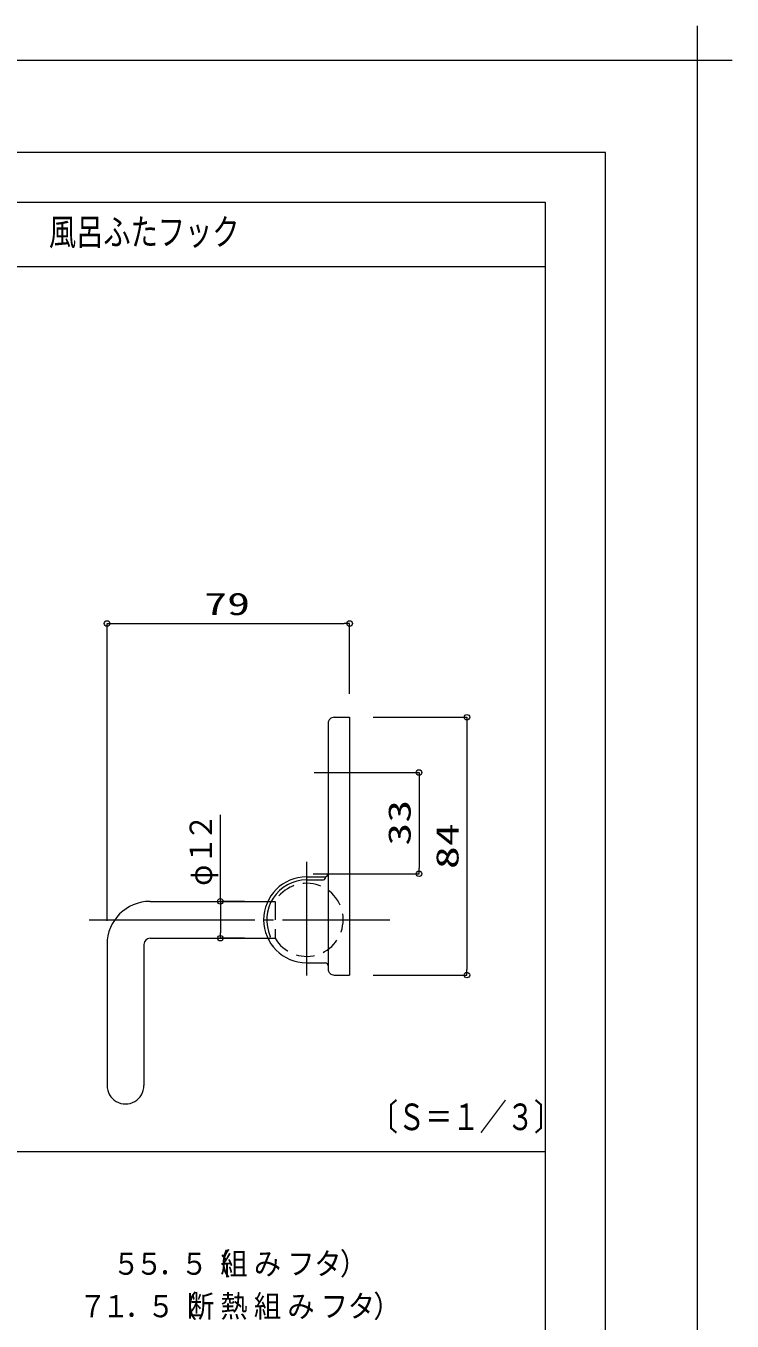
# Model space of a CAD drawing. Units: millimetres on the paper, with parts at other scales. Extents: x -305 to 305, y -152 to 152.
# Drawn here: x 46.1 to 122.7, y 11.6 to 152.3 of the extents above; entities that cross this region are included whole.
import ezdxf
from ezdxf.enums import TextEntityAlignment as Align

# ---------------------------------------------------------------- set-up
doc = ezdxf.new("R2010")
doc.units = ezdxf.units.MM
doc.linetypes.add('DASHED2', pattern=[3, 2, -1])
doc.linetypes.add('LONG_CHAIN', pattern=[21, 18, -1, 1, -1])
for name, color, linetype, lineweight in [('0-0_0', 7, 'Continuous', 9), ('0-2_VIEW0005', 7, 'Continuous', 9), ('0-5_1図面枠', 7, 'Continuous', 9), ('0-6_図面枠', 3, 'Continuous', 9), ('0-7_DEFPOINTS', 7, 'Continuous', 9)]:
    doc.layers.add(name, color=color, linetype=linetype, lineweight=lineweight)
doc.styles.add('ＭＳ ゴシック', font='')
doc.styles.get('ＭＳ ゴシック').set_extended_font_data('MS Gothic')

# ---------------------------------------------------------------- blocks, each defined once
blk = doc.blocks.new('_ORIGIN')
at = {"layer": '0-0_0'}
blk.add_line((0, 0), (-1, 0), dxfattribs=at)
blk.add_circle((0, 0), 0.5, dxfattribs=at)
blk = doc.blocks.new('グループ-6')
at = {"layer": '0-5_1図面枠'}
for p, q in [((4200, 2895), (4200, 3045)), ((4275, 2970), (4125, 2970))]:
    blk.add_line(p, q, dxfattribs=at)

msp = doc.modelspace()

# ---------------------------------------------------------------- linework, layer by layer
at = {"layer": '0-0_0', "color": 4}
for p, q in [((-215.171, 133.117), (102.444, 133.117)), ((102.444, 133.117), (102.444, -121.19)), ((-267.171, 126.117), (102.444, 126.117)), ((-267.171, 29.993), (102.444, 29.993))]:
    msp.add_line(p, q, dxfattribs=at)
at = {"layer": '0-2_VIEW0005'}
for p, q in [((54.877, 55.038), (54.877, 87.351)), ((55.477, 87.351), (80.61, 87.351)), ((81.21, 79.705), (81.21, 87.351)), ((78.877, 76.498), (78.877, 49.831)), ((79.543, 77.165), (81.21, 77.165)), ((81.21, 77.165), (81.21, 49.165)), ((83.75, 77.165), (93.944, 77.165)), ((93.944, 76.565), (93.944, 49.765)), ((88.745, 70.565), (88.745, 60.765)), ((67.178, 57.165), (67.178, 66.56)), ((76.543, 59.831), (78.543, 59.831)), ((76.543, 59.498), (78.377, 59.498)), ((78.543, 59.831), (78.543, 59.665)), ((69.787, 57.165), (67.178, 57.165)), ((67.178, 56.565), (67.178, 53.765)), ((69.787, 53.165), (67.178, 53.165)), ((72.343, 53.131), (72.449, 53.131)), ((76.543, 50.498), (78.543, 50.498)), ((79.543, 49.165), (81.21, 49.165)), ((83.75, 49.165), (93.944, 49.165))]:
    msp.add_line(p, q, dxfattribs=at)
at = {"layer": '0-2_VIEW0005', "linetype": 'LONG_CHAIN'}
for p, q in [((77.367, 71.165), (88.744, 71.165)), ((76.543, 61.467), (76.543, 49.1)), ((77.259, 60.165), (88.744, 60.165)), ((52.935, 55.165), (85.585, 55.165))]:
    msp.add_line(p, q, dxfattribs=at)
at = {"layer": '0-2_VIEW0005', "color": 2}
for p, q in [((59.543, 57.165), (72.327, 57.165)), ((54.877, 52.498), (54.877, 37.165)), ((58.877, 52.498), (58.877, 37.165)), ((59.543, 53.165), (72.327, 53.165))]:
    msp.add_line(p, q, dxfattribs=at)
at = {"layer": '0-2_VIEW0005', "color": 2, "linetype": 'DASHED2'}
msp.add_line((72.327, 53.165), (73.118, 53.165), dxfattribs=at)
msp.add_lwpolyline([(72.327, 57.165), (73.118, 57.165), (73.118, 53.165)], dxfattribs=at)
at = {"layer": '0-2_VIEW0005'}
for centre, radius, start, end in [((79.543, 76.498), 0.667, 90, 180.00001), ((76.543, 55.165), 4.667, 90, 270), ((76.543, 55.165), 4.333, 90, 204.50765), ((78.377, 59.665), 0.167, 270, 0), ((78.543, 60.165), 0.333, 270, 0), ((72.449, 53.298), 0.167, 270, 24.50765), ((78.543, 50.165), 0.333, 0, 90), ((79.543, 49.831), 0.667, 179.99999, 270)]:
    msp.add_arc(centre, radius, start, end, dxfattribs=at)
at = {"layer": '0-2_VIEW0005', "color": 2, "linetype": 'DASHED2'}
msp.add_arc((76.543, 55.165), 3.967, 210.27837, 149.72163, dxfattribs=at)
at = {"layer": '0-2_VIEW0005', "color": 2}
for centre, radius, start, end in [((59.543, 52.498), 4.667, 90, 179.99999), ((59.543, 52.498), 0.667, 90, 179.99999), ((56.877, 37.165), 2, 179.99999, 0)]:
    msp.add_arc(centre, radius, start, end, dxfattribs=at)
at = {"layer": '0-6_図面枠'}
msp.add_lwpolyline([(-291.017, -138.498), (108.983, -138.498), (108.983, 138.502), (-291.017, 138.502)], close=True, dxfattribs=at)
at = {"layer": '0-7_DEFPOINTS'}
for p, q in [((118.983, 148.502), (-301.017, 148.502)), ((118.983, -148.498), (118.983, 148.502))]:
    msp.add_line(p, q, dxfattribs=at)

# ---------------------------------------------------------------- block references
at = {"layer": '0-2_VIEW0005', "xscale": 0.6, "yscale": 0.6}
for p, rotation in [((54.877, 87.351), 180), ((93.944, 77.165), 90), ((88.745, 71.165), 90), ((88.745, 60.165), 270), ((67.178, 57.165), 90), ((67.178, 53.165), 270), ((93.944, 49.165), 270)]:
    msp.add_blockref('_ORIGIN', p, dxfattribs=dict(at, rotation=rotation))
msp.add_blockref('_ORIGIN', (81.21, 87.351), dxfattribs=at)
at = {"layer": '0-5_1図面枠', "xscale": 0.05, "yscale": 0.05}
msp.add_blockref('グループ-6', (-91.017, 0.002), dxfattribs=at)
msp.add_blockref('グループ-6', (-91.017, 0.002), dxfattribs=at)

# ---------------------------------------------------------------- texts
at = {"layer": '0-0_0', "style": 'ＭＳ ゴシック', "width": 0.75}
for s, p in [('風呂ふたフック', (48.565, 127.562)), ('〔Ｓ＝１／３〕', (83.5, 31.455))]:
    msp.add_text(s, height=2.889, dxfattribs=at).set_placement(p, align=Align.BOTTOM_LEFT)
at = {"layer": '0-2_VIEW0005', "style": 'ＭＳ ゴシック'}
for s, height, width, p in [('79', 2.441, 1.5, (65.418, 87.527)), ('５', 2.405, 0.9, (55.493, 15.895)), ('５', 2.405, 0.9, (57.978, 15.895)), ('５', 2.405, 0.9, (62.878, 15.895)), ('組', 2.405, 0.9, (67.181, 15.895)), ('（', 2.405, 0.9, (65.363, 15.895)), ('み', 2.405, 0.9, (70.816, 15.895)), ('フ', 2.405, 0.9, (74.451, 15.895)), ('タ', 2.405, 0.9, (77.376, 15.895)), ('）', 2.405, 0.9, (80.158, 15.895)), ('．', 2.405, 0.9, (60.463, 15.895)), ('７', 2.405, 0.9, (51.858, 11.276)), ('１', 2.405, 0.9, (54.343, 11.276)), ('５', 2.405, 0.9, (59.243, 11.276)), ('（', 2.405, 0.9, (61.728, 11.276)), ('断', 2.405, 0.9, (63.546, 11.276)), ('熱', 2.405, 0.9, (67.181, 11.276)), ('組', 2.405, 0.9, (70.816, 11.276)), ('み', 2.405, 0.9, (74.451, 11.276)), ('フ', 2.405, 0.9, (78.086, 11.276)), ('タ', 2.405, 0.9, (81.011, 11.276)), ('）', 2.405, 0.9, (83.793, 11.276)), ('．', 2.405, 0.9, (56.828, 11.276))]:
    msp.add_text(s, height=height, dxfattribs=dict(at, width=width)).set_placement(p, align=Align.BOTTOM_LEFT)
for s, width, p in [('33', 1.5, (88.569, 63.217)), ('２', 0.9, (67.009, 63.72)), ('84', 1.5, (93.767, 60.674)), ('１', 0.9, (67.009, 61.195)), ('φ', 0.9, (67.009, 58.868))]:
    msp.add_text(s, height=2.441, rotation=90, dxfattribs=dict(at, width=width)).set_placement(p, align=Align.BOTTOM_LEFT)

doc.saveas('drawing.dxf')
